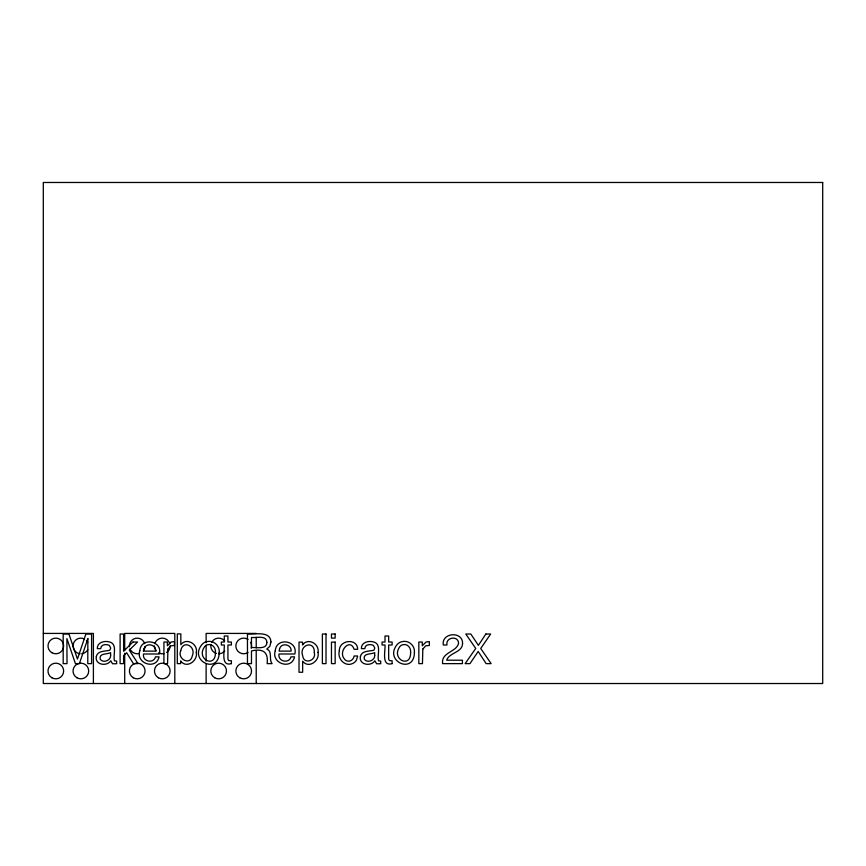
<?xml version="1.0" encoding="UTF-8"?>
<svg xmlns="http://www.w3.org/2000/svg" width="866" height="866" viewBox="0 0 866 866"><rect width="100%" height="100%" fill="white"/><g stroke="black" fill="none" stroke-linecap="round" stroke-linejoin="round"><path stroke-width="1.3" d="M43.3 633.425L93.398 633.425L93.398 683.523M256.217 633.425L206.119 633.425L206.119 642.648M256.217 637.376L256.217 647.93M256.217 650.561L256.217 683.523M206.119 645.289L206.119 661.104M206.119 663.746L206.119 683.523M174.802 683.523L174.802 633.425L124.704 633.425L124.704 650.561M124.704 653.202L124.704 683.523M87.78 649.641A7.826 7.826 0 0 1 81.642 653.743M80.105 653.743A7.826 7.826 0 0 1 73.967 649.641M73.642 648.948A7.826 7.826 0 0 1 84.565 639.043M86.405 640.418A7.826 7.826 0 0 1 87.78 642.258M145.023 646.718A7.826 7.826 0 0 1 143.28 650.918M139.502 653.44A7.826 7.826 0 0 1 129.997 648.948M129.445 646.718A7.826 7.826 0 0 1 144.719 643.676M170.115 645.949A7.826 7.826 0 0 1 166.629 652.455M163.815 653.624A7.826 7.826 0 0 1 158.597 652.856M156.237 650.918A7.826 7.826 0 0 1 154.451 645.949M154.787 643.676A7.826 7.826 0 0 1 169.768 643.676M250.599 642.258A7.826 7.826 0 0 1 251.183 648.223M248.044 652.455A7.826 7.826 0 0 1 237.804 651.113A7.826 7.826 0 0 1 237.804 640.786A7.826 7.826 0 0 1 248.044 639.444M224.695 650.918A7.826 7.826 0 0 1 218.643 653.776M216.37 653.44A7.826 7.826 0 0 1 210.968 644.423M211.737 642.258A7.826 7.826 0 0 1 224.695 640.981M87.856 638.643L87.769 663.637L91.59 663.637L91.59 634.009L85.896 634.009L77.442 659.058L68.934 634.009L63.186 634.009L63.186 663.637L67.018 663.637L66.909 638.643L75.429 663.637L79.401 663.637L87.856 638.643M314.336 652.704C316.512 660.715 303.771 664.958 302.699 655.908C298.618 644.748 314.888 639.584 314.336 652.704M180.745 650.647C176.989 659.026 190.271 665.932 192.241 656.06C196.604 646.426 182.878 639.195 180.745 650.647M196.322 652.423C198.022 661.007 186.298 669.115 180.648 660.877L180.648 663.637L177.303 663.637L177.303 633.901L180.832 633.901L180.832 644.661C186.342 637.322 198.033 643.849 196.322 652.423M219.217 652.379C219.066 674.982 188.442 661.278 201.854 644.64A8.92 8.92 0 0 1 207.061 641.609C213.566 639.985 219.942 645.765 219.217 652.379M339.342 650.745C336.993 658.853 345.382 667.697 353.339 663.15A7.415 7.415 0 0 0 356.608 659.708L357.658 655.995L354.129 655.995C353.707 659.243 350.687 661.884 347.353 661.018A4.449 4.449 0 0 1 344.408 658.939C337.708 651.6 350.102 637.452 354.129 649.294L357.658 649.294C357.517 637.733 338.985 639.887 339.342 650.745M414.413 652.379C414.251 674.982 383.627 661.278 397.039 644.64A8.92 8.92 0 0 1 402.257 641.609C408.752 639.985 415.139 645.765 414.413 652.379M139.816 650.767C135.453 663.518 156.237 670.349 159.063 656.861L155.49 656.861C153.737 664.049 142.056 661.656 143.529 653.992L159.366 653.992C162.83 640.266 140.671 636.986 139.816 650.767M275.291 650.767C270.928 663.518 291.723 670.349 294.537 656.861L290.976 656.861C289.212 664.049 277.531 661.656 279.014 653.992L294.841 653.992C298.315 640.266 276.146 636.986 275.291 650.767M318.038 652.358C319.944 660.877 308.642 669.072 302.656 661.213L302.656 672.254L299.019 672.254L299.019 642.139L302.548 642.139L302.548 644.997C307.809 637.268 319.641 643.806 318.038 652.358M266.869 642.377C266.945 650.052 255.946 647.043 251.476 647.584L251.476 637.452C255.935 638.145 266.674 634.724 266.869 642.377M96.321 656.547C94.632 664.872 106.843 666.874 110.794 660.78L112.515 663.767L116.639 663.735L116.639 661.061L114.474 660.834C112.753 655.053 118.014 643.654 109.138 641.868C104.31 640.548 96.905 642.475 97.317 648.634L100.705 648.634C100.792 644.272 106.366 643.806 109.387 645.408L110.707 648.104L109.841 650.204C105.338 651.405 97.533 650.507 96.321 656.547M360.408 656.547C358.719 664.872 370.919 666.874 374.87 660.78L376.602 663.767L380.715 663.735L380.715 661.061L378.55 660.834C376.829 655.053 382.09 643.654 373.224 641.868C368.386 640.548 360.992 642.475 361.393 648.634L364.781 648.634C364.878 644.272 370.442 643.806 373.473 645.408L374.794 648.104L373.917 650.204C369.414 651.405 361.62 650.507 360.408 656.547M462.563 643.308C462.52 652.737 449.302 652.358 446.64 660.206L462.422 660.206L462.422 663.637L442.591 663.637C441.065 652.13 456.274 652.358 458.547 643.47C458.688 635.265 445.308 637.062 446.986 644.997L443.295 644.997C441.27 632.418 462.78 630.935 462.563 643.308M215.428 652.488C215.764 668.844 195.943 659.253 204.333 647.118A4.936 4.936 0 0 1 207.624 644.737C212.343 643.384 216.035 648.006 215.428 652.488M410.614 652.488C410.949 668.844 391.14 659.253 399.518 647.118A4.936 4.936 0 0 1 402.809 644.737C407.54 643.384 411.22 648.006 410.614 652.488M270.939 641.998L269.846 646.35L266.76 649.078C272.389 651.124 269.25 658.128 271.285 662.317L272.076 663.637L267.15 663.637C268.46 652.055 263.167 648.32 251.476 650.929L251.476 663.637L247.459 663.637L247.459 634.009C254.463 634.681 270.517 630.416 270.939 641.998M110.61 655.573C110.902 660.509 103.065 663.443 100.283 659.297C98.627 652.877 107.124 654.566 110.61 652.65L110.61 655.573M374.686 655.573C374.978 660.509 367.141 663.443 364.37 659.297C362.702 652.877 371.2 654.566 374.686 652.65L374.686 655.573M167.928 649.045L167.56 663.637L163.923 663.637L163.923 642.031L167.376 642.031L167.376 645.765L171.23 641.944L174.434 641.652L174.434 645.484L170.819 645.82L167.928 649.045M422.825 649.045L422.456 663.637L418.83 663.637L418.83 642.031L422.272 642.031L422.272 645.765L426.137 641.944L429.341 641.652L429.341 645.484L425.715 645.82L422.825 649.045M144.135 648.569L143.626 651.113L155.631 651.113C156.345 644.401 146.213 642.258 144.135 648.569M279.61 648.569L279.112 651.113L291.117 651.113C291.82 644.401 281.699 642.258 279.61 648.569M485.88 634.009L478.378 645.343L470.812 634.009L465.789 634.009L475.737 648.45L465.118 663.637L469.967 663.637L478.173 651.459L486.162 663.637L491.141 663.637L480.717 648.45L490.665 634.009L485.88 634.009M132.92 642.031L123.6 651.21L123.6 634.009L120.114 634.009L120.114 663.637L123.6 663.637L123.6 655.53L126.642 652.748L133.386 663.637L138.019 663.637L129.283 650.128L137.564 642.031L132.92 642.031M231.384 663.637C220.365 666.831 224.814 650.496 224.262 644.997L221.339 644.997L221.339 642.031L224.262 642.031L224.262 636.001L227.931 636.001L227.931 642.031L231.384 642.031L231.384 644.997L227.931 644.997L227.931 659.102L228.7 660.617L231.384 660.78L231.384 663.637M392.114 663.637C381.094 666.831 385.543 650.496 385.002 644.997L382.068 644.997L382.068 642.031L385.002 642.031L385.002 636.001L388.672 636.001L388.672 642.031L392.114 642.031L392.114 644.997L388.672 644.997L388.672 659.102L389.429 660.617L392.114 660.78L392.114 663.637M822.7 182.477L43.3 182.477L43.3 683.523L822.7 683.523L822.7 182.477M326.017 634.009L322.379 634.009L322.379 663.637L326.017 663.637L326.017 634.009M335.153 634.009L331.462 634.009L331.462 638.123L335.153 638.123L335.153 634.009M335.153 642.139L331.462 642.139L331.462 663.637L335.153 663.637L335.153 642.139M51.906 677.775A7.826 7.826 0 0 0 63.651 670.998A7.826 7.826 0 0 0 51.906 664.222A7.826 7.826 0 0 0 51.906 677.775M51.906 652.726A7.826 7.826 0 0 0 63.651 645.949A7.826 7.826 0 0 0 51.906 639.173A7.826 7.826 0 0 0 51.906 652.726M76.955 677.775A7.826 7.826 0 0 0 88.7 670.998A7.826 7.826 0 0 0 76.955 664.222A7.826 7.826 0 0 0 76.955 677.775M133.321 677.775A7.826 7.826 0 0 0 145.066 670.998A7.826 7.826 0 0 0 133.321 664.222A7.826 7.826 0 0 0 133.321 677.775M158.37 677.775A7.826 7.826 0 0 0 170.115 670.998A7.826 7.826 0 0 0 158.37 664.222A7.826 7.826 0 0 0 158.37 677.775M214.725 677.775A7.826 7.826 0 0 0 226.47 670.998A7.826 7.826 0 0 0 214.725 664.222A7.826 7.826 0 0 0 214.725 677.775M239.774 677.775A7.826 7.826 0 0 0 251.519 670.998A7.826 7.826 0 0 0 239.774 664.222A7.826 7.826 0 0 0 239.774 677.775"/></g></svg>
